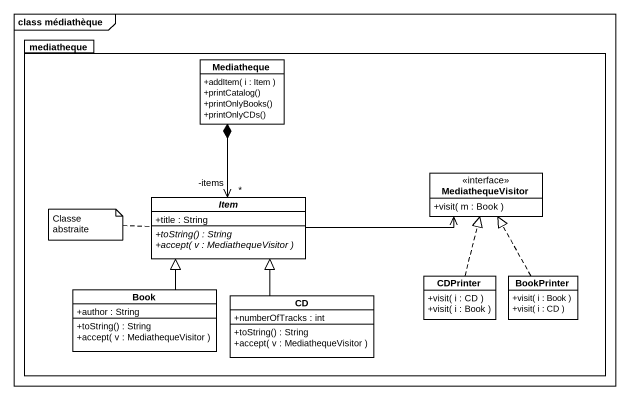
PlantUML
@startuml
mainframe class médiathèque
hide circle
hide empty members
skinparam classAttributeIconSize 0
package mediatheque {
  class Mediatheque {
    +addItem( i : Item )
    +printCatalog()
    +printOnlyBooks()
    +printOnlyCDs()
  }
  abstract class Item {
    +title : String
    {abstract} +toString() : String
    {abstract} +accept( v : MediathequeVisitor )
  }
  interface MediathequeVisitor {
    +visit( m : Book )
  }
  class CDPrinter {
    +visit( i : CD )
    +visit( i : Book )
  }
  class BookPrinter {
    +visit( i : Book )
    +visit( i : CD )
  }
  class Book {
    +author : String
    +toString() : String
    +accept( v : MediathequeVisitor )
  }
  class CD {
    +numberOfTracks : int
    +toString() : String
    +accept( v : MediathequeVisitor )
  }
}
Mediatheque *--> "*\n-items" Item
Item -right-> MediathequeVisitor
CDPrinter .up.|> MediathequeVisitor
BookPrinter .up.|> MediathequeVisitor
Book -up-|> Item
CD -up-|> Item
note left of Item : Classe abstraite
@enduml
